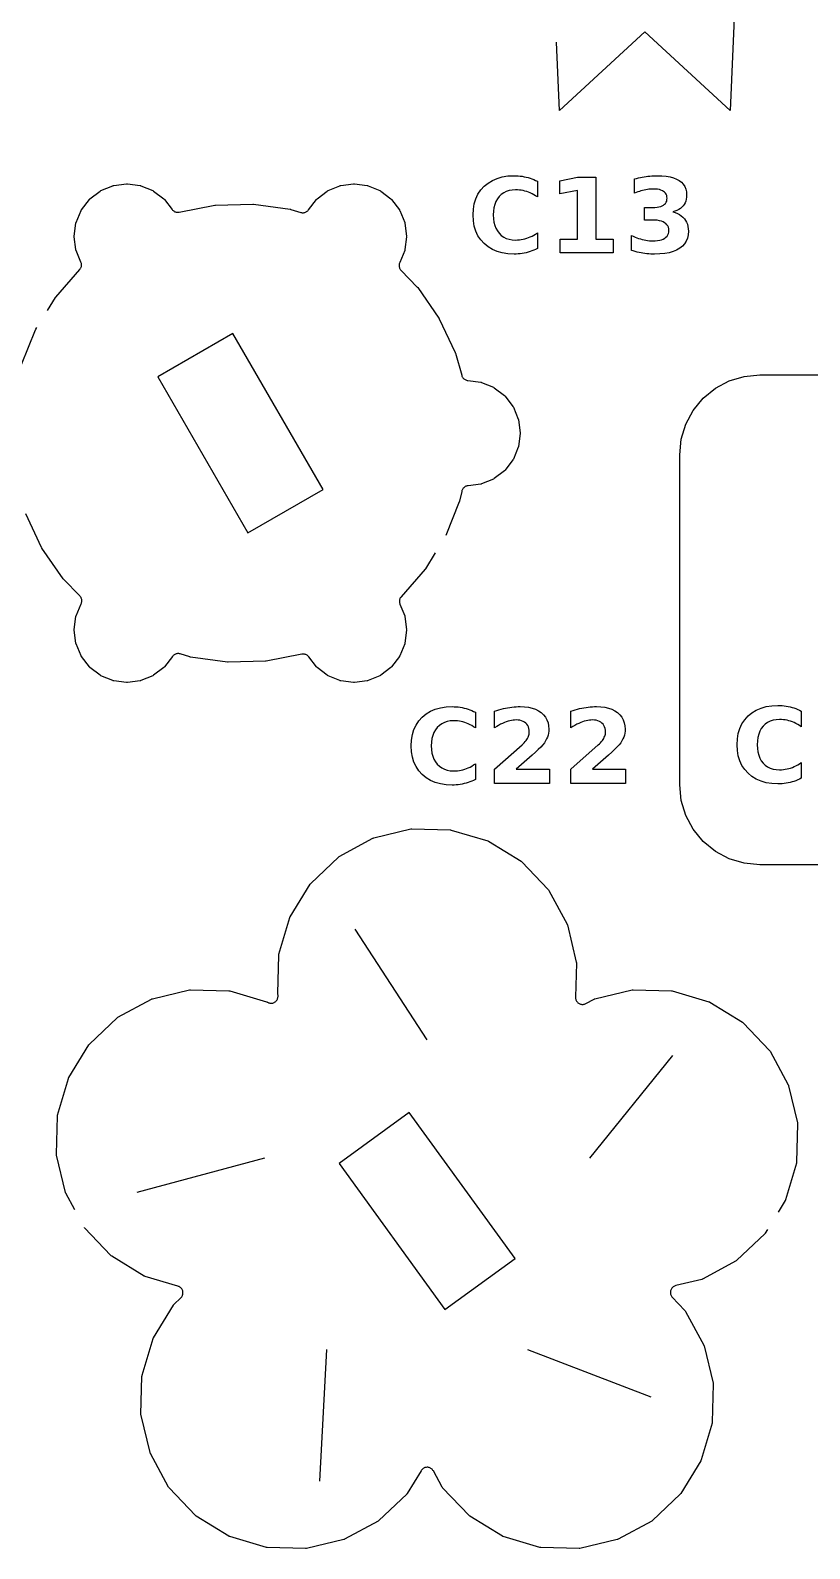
# Model space of a CAD drawing. Header units: millimetres. Extents: x 3 to 297, y 8 to 291.
# Drawn here: x 28.25 to 53.3, y 187.15 to 235.95 of the extents above; entities that cross this region are included whole.
import ezdxf

# ---------------------------------------------------------------- set-up
doc = ezdxf.new("R2010")
doc.units = ezdxf.units.MM
for name, color, linetype in [('CUT', 1, 'CONTINUOUS'), ('ENGRAVE', 5, 'CONTINUOUS'), ('SCORE', 7, 'CONTINUOUS')]:
    doc.layers.add(name, color=color, linetype=linetype)

msp = doc.modelspace()

# ---------------------------------------------------------------- linework, layer by layer
at = {"layer": 'CUT', "color": 1}
for points in [[(50.8529, 244.0595), (50.9005, 242.9005), (54.632, 242.7471), (52.102, 240), (54.632, 237.2529), (50.9005, 237.0995), (50.7471, 233.368), (48, 235.898), (45.2529, 233.368), (45.1625, 235.5679)], [(28.7984, 226.9468), (29.0516, 227.3586), (29.0576, 227.3676), (29.0644, 227.3761), (29.8336, 228.2593), (29.8488, 228.2786), (29.8609, 228.2978), (29.8711, 228.318), (29.8792, 228.3392), (29.885, 228.3611), (29.8887, 228.3835), (29.8901, 228.4061), (29.8892, 228.4288), (29.886, 228.4512), (29.8806, 228.4732), (29.8723, 228.4964), (29.7178, 228.8695), (29.7127, 228.8833), (29.7102, 228.8978), (29.6563, 229.3073), (29.655, 229.322), (29.6563, 229.3367), (29.7102, 229.7462), (29.7128, 229.7607), (29.7178, 229.7745), (29.8759, 230.1562), (29.8821, 230.1695), (29.8905, 230.1815), (30.142, 230.5093), (30.1515, 230.5206), (30.1627, 230.53), (30.4904, 230.7815), (30.5025, 230.7899), (30.5158, 230.7961), (30.8975, 230.9542), (30.9113, 230.9592), (30.9258, 230.9618), (31.3353, 231.0157), (31.35, 231.017), (31.3647, 231.0157), (31.7742, 230.9618), (31.7887, 230.9592), (31.8025, 230.9542), (32.1842, 230.7961), (32.1975, 230.7899), (32.2096, 230.7815), (32.5373, 230.53), (32.5486, 230.5205), (32.558, 230.5093), (32.8038, 230.1889), (32.8198, 230.1702), (32.8361, 230.1545), (32.854, 230.1405), (32.8731, 230.1284), (32.8934, 230.1183), (32.9146, 230.1102), (32.9365, 230.1044), (32.9589, 230.1008), (32.9815, 230.0994), (33.0042, 230.1004), (33.0285, 230.1039), (34.178, 230.3284), (34.1887, 230.33), (34.1995, 230.3308), (35.3954, 230.3638), (35.4063, 230.3636), (35.417, 230.3626), (36.6021, 230.1982), (36.6127, 230.1963), (36.6232, 230.1935), (36.9367, 230.0955), (36.9596, 230.0895), (36.9811, 230.0861), (37.0029, 230.0848), (37.0248, 230.0856), (37.0464, 230.0885), (37.0677, 230.0935), (37.0884, 230.1005), (37.1083, 230.1096), (37.1272, 230.1205), (37.145, 230.1332), (37.1614, 230.1475), (37.1764, 230.1634), (37.1876, 230.1778), (37.442, 230.5093), (37.4515, 230.5206), (37.4627, 230.53), (37.7904, 230.7815), (37.8025, 230.7899), (37.8158, 230.7961), (38.1975, 230.9542), (38.2113, 230.9592), (38.2258, 230.9618), (38.6353, 231.0157), (38.65, 231.017), (38.6647, 231.0157), (39.0742, 230.9618), (39.0887, 230.9592), (39.1025, 230.9542), (39.4842, 230.7961), (39.4975, 230.7899), (39.5096, 230.7815), (39.8373, 230.53), (39.8486, 230.5205), (39.858, 230.5093), (40.1095, 230.1815), (40.1179, 230.1695), (40.1241, 230.1561), (40.2822, 229.7745), (40.2873, 229.7607), (40.2898, 229.7462), (40.3437, 229.3366), (40.345, 229.322), (40.3437, 229.3073), (40.2898, 228.8978), (40.2872, 228.8833), (40.2822, 228.8694), (40.1241, 228.4878), (40.123, 228.4853), (40.1137, 228.4626), (40.1074, 228.4409), (40.1032, 228.4187), (40.1013, 228.3961), (40.1017, 228.3735), (40.1043, 228.351), (40.1092, 228.3289), (40.1163, 228.3074), (40.1255, 228.2868), (40.1368, 228.2671), (40.1499, 228.2487), (40.1661, 228.2303), (40.6855, 227.6964), (40.6927, 227.6883), (40.6993, 227.6797), (41.381, 226.6966), (41.3868, 226.6874), (41.3918, 226.6778), (41.9024, 225.5959), (41.9066, 225.5859), (41.91, 225.5756), (42.1126, 224.8589), (42.1205, 224.8356), (42.1299, 224.815), (42.1412, 224.7955), (42.1545, 224.7772), (42.1696, 224.7603), (42.1863, 224.745), (42.2044, 224.7315), (42.2238, 224.7198), (42.2443, 224.7102), (42.2657, 224.7027), (42.2876, 224.6973), (42.3119, 224.694), (42.3147, 224.6937), (42.7242, 224.6398), (42.7387, 224.6372), (42.7525, 224.6322), (43.1342, 224.4741), (43.1475, 224.4679), (43.1596, 224.4595), (43.4873, 224.208), (43.4986, 224.1985), (43.508, 224.1873), (43.7595, 223.8596), (43.7679, 223.8475), (43.7741, 223.8342), (43.9322, 223.4525), (43.9373, 223.4387), (43.9398, 223.4242), (43.9937, 223.0147), (43.995, 223), (43.9937, 222.9853), (43.9398, 222.5758), (43.9372, 222.5613), (43.9322, 222.5475), (43.7741, 222.1658), (43.7679, 222.1525), (43.7595, 222.1404), (43.508, 221.8127), (43.4985, 221.8014), (43.4873, 221.792), (43.1596, 221.5405), (43.1475, 221.5321), (43.1342, 221.5259), (42.7525, 221.3678), (42.7387, 221.3627), (42.7242, 221.3602), (42.3213, 221.3072), (42.2919, 221.3031), (42.2706, 221.2981), (42.25, 221.291), (42.2301, 221.282), (42.2112, 221.271), (42.1934, 221.2583), (42.177, 221.2439), (42.162, 221.228), (42.1487, 221.2107), (42.1371, 221.1922), (42.1273, 221.1727), (42.1195, 221.1523), (42.1132, 221.1295), (42.0414, 220.809), (42.0386, 220.7985), (42.0349, 220.7883), (41.5988, 219.7147)], [(27.9651, 225.2117), (28.4153, 226.3201), (28.4198, 226.33), (28.4251, 226.3394), (28.458, 226.393)], [(59.109, 209.125), (51.6963, 209.125), (51.1976, 209.1741), (50.7145, 209.3207), (50.2692, 209.5587), (49.8789, 209.8789), (49.5587, 210.2692), (49.3207, 210.7145), (49.1741, 211.1976), (49.125, 211.6963), (49.125, 222.3037), (49.1741, 222.8024), (49.3207, 223.2855), (49.5587, 223.7308), (49.8789, 224.1211), (50.2692, 224.4413), (50.7145, 224.6793), (51.1976, 224.8259), (51.6963, 224.875), (54.1633, 224.875)], [(41.2656, 219.1573), (40.9484, 218.6414), (40.9424, 218.6324), (40.9356, 218.6239), (40.1664, 217.7407), (40.1512, 217.7214), (40.1391, 217.7022), (40.1289, 217.682), (40.1208, 217.6608), (40.115, 217.6389), (40.1113, 217.6165), (40.1099, 217.5939), (40.1108, 217.5712), (40.114, 217.5488), (40.1194, 217.5268), (40.1277, 217.5036), (40.2822, 217.1305), (40.2873, 217.1167), (40.2898, 217.1022), (40.3437, 216.6927), (40.345, 216.678), (40.3437, 216.6633), (40.2898, 216.2538), (40.2872, 216.2393), (40.2822, 216.2255), (40.1241, 215.8438), (40.1179, 215.8305), (40.1095, 215.8185), (39.858, 215.4907), (39.8485, 215.4794), (39.8373, 215.47), (39.5096, 215.2185), (39.4975, 215.2101), (39.4842, 215.2039), (39.1025, 215.0458), (39.0887, 215.0408), (39.0742, 215.0382), (38.6647, 214.9843), (38.65, 214.983), (38.6353, 214.9843), (38.2258, 215.0382), (38.2113, 215.0408), (38.1975, 215.0458), (37.8158, 215.2039), (37.8025, 215.2101), (37.7904, 215.2185), (37.4627, 215.47), (37.4514, 215.4795), (37.442, 215.4907), (37.1962, 215.8111), (37.1802, 215.8298), (37.1639, 215.8455), (37.146, 215.8595), (37.1269, 215.8716), (37.1066, 215.8817), (37.0854, 215.8898), (37.0635, 215.8956), (37.0411, 215.8992), (37.0185, 215.9006), (36.9958, 215.8996), (36.9715, 215.8961), (35.822, 215.6716), (35.8113, 215.67), (35.8005, 215.6692), (34.6046, 215.6362), (34.5937, 215.6364), (34.583, 215.6374), (33.3979, 215.8018), (33.3873, 215.8037), (33.3768, 215.8065), (33.0633, 215.9045), (33.0404, 215.9105), (33.0189, 215.9139), (32.9971, 215.9152), (32.9752, 215.9144), (32.9536, 215.9115), (32.9323, 215.9065), (32.9116, 215.8995), (32.8917, 215.8904), (32.8728, 215.8795), (32.855, 215.8668), (32.8386, 215.8525), (32.8236, 215.8366), (32.8124, 215.8222), (32.558, 215.4907), (32.5485, 215.4794), (32.5373, 215.47), (32.2096, 215.2185), (32.1975, 215.2101), (32.1842, 215.2039), (31.8025, 215.0458), (31.7887, 215.0408), (31.7742, 215.0382), (31.3647, 214.9843), (31.35, 214.983), (31.3353, 214.9843), (30.9258, 215.0382), (30.9113, 215.0408), (30.8975, 215.0458), (30.5158, 215.2039), (30.5025, 215.2101), (30.4904, 215.2185), (30.1627, 215.47), (30.1514, 215.4795), (30.142, 215.4907), (29.8905, 215.8185), (29.8821, 215.8305), (29.8759, 215.8439), (29.7178, 216.2255), (29.7127, 216.2393), (29.7102, 216.2538), (29.6563, 216.6634), (29.655, 216.678), (29.6563, 216.6927), (29.7102, 217.1022), (29.7128, 217.1167), (29.7178, 217.1306), (29.8759, 217.5122), (29.877, 217.5147), (29.8863, 217.5374), (29.8926, 217.5591), (29.8968, 217.5813), (29.8987, 217.6039), (29.8983, 217.6265), (29.8957, 217.649), (29.8908, 217.6711), (29.8837, 217.6926), (29.8745, 217.7132), (29.8632, 217.7329), (29.8501, 217.7513), (29.8339, 217.7697), (29.3145, 218.3036), (29.3073, 218.3117), (29.3007, 218.3203), (28.619, 219.3034), (28.6132, 219.3126), (28.6082, 219.3222), (28.0976, 220.4041)], [(29.6742, 198.0378), (29.3862, 198.5684), (29.3797, 198.5816), (29.3756, 198.5958), (29.0883, 199.7924), (29.0855, 199.8069), (29.0853, 199.8216), (29.1175, 201.0519), (29.1185, 201.0666), (29.1221, 201.0808), (29.4716, 202.2609), (29.4764, 202.2748), (29.4836, 202.2876), (30.1266, 203.337), (30.1348, 203.3492), (30.145, 203.3598), (31.0378, 204.2069), (31.0489, 204.2166), (31.0615, 204.2242), (32.143, 204.8114), (32.1563, 204.8179), (32.1704, 204.8219), (33.3671, 205.1092), (33.3816, 205.112), (33.3963, 205.1123), (34.6265, 205.08), (34.6412, 205.079), (34.6555, 205.0755), (35.8355, 204.7259), (35.8494, 204.7211), (35.8623, 204.714), (35.8657, 204.7119), (35.8867, 204.7004), (35.907, 204.6918), (35.928, 204.6852), (35.9496, 204.6806), (35.9716, 204.6783), (35.9937, 204.678), (36.0156, 204.68), (36.0373, 204.6841), (36.0585, 204.6903), (36.079, 204.6985), (36.0986, 204.7087), (36.117, 204.7208), (36.1342, 204.7347), (36.15, 204.7501), (36.1642, 204.767), (36.1766, 204.7853), (36.1872, 204.8046), (36.1958, 204.8249), (36.2025, 204.846), (36.207, 204.8676), (36.2094, 204.8895), (36.2096, 204.9116), (36.2076, 204.9336), (36.2032, 204.9571), (36.2023, 204.961), (36.1994, 204.9755), (36.1992, 204.9902), (36.2314, 206.2204), (36.2324, 206.2351), (36.236, 206.2494), (36.5855, 207.4294), (36.5903, 207.4433), (36.5975, 207.4562), (37.2405, 208.5055), (37.2487, 208.5178), (37.2589, 208.5283), (38.1517, 209.3755), (38.1628, 209.3851), (38.1754, 209.3927), (39.2569, 209.9799), (39.2702, 209.9864), (39.2843, 209.9905), (40.481, 210.2777), (40.4955, 210.2806), (40.5102, 210.2808), (41.7404, 210.2486), (41.7551, 210.2476), (41.7694, 210.244), (42.9494, 209.8945), (42.9633, 209.8897), (42.9762, 209.8825), (44.0255, 209.2395), (44.0378, 209.2313), (44.0483, 209.2211), (44.8955, 208.3283), (44.9051, 208.3172), (44.9127, 208.3046), (45.4999, 207.2231), (45.5064, 207.2098), (45.5105, 207.1957), (45.7977, 205.999), (45.8006, 205.9845), (45.8008, 205.9698), (45.7721, 204.8722), (45.7726, 204.8479), (45.7754, 204.8256), (45.7804, 204.8038), (45.7875, 204.7825), (45.7967, 204.7621), (45.8079, 204.7426), (45.8209, 204.7244), (45.8357, 204.7076), (45.8522, 204.6923), (45.87, 204.6787), (45.8891, 204.667), (45.9093, 204.6573), (45.9304, 204.6496), (45.9521, 204.644), (45.9743, 204.6406), (45.9967, 204.6395), (46.0191, 204.6406), (46.0412, 204.6439), (46.063, 204.6494), (46.084, 204.6571), (46.1059, 204.6676), (46.3708, 204.8114), (46.3841, 204.8179), (46.3982, 204.8219), (47.5949, 205.1092), (47.6094, 205.112), (47.6241, 205.1123), (48.8543, 205.08), (48.869, 205.079), (48.8833, 205.0755), (50.0633, 204.7259), (50.0772, 204.7211), (50.0901, 204.714), (51.1394, 204.071), (51.1517, 204.0627), (51.1622, 204.0525), (52.0094, 203.1598), (52.019, 203.1487), (52.0266, 203.1361), (52.6138, 202.0545), (52.6203, 202.0413), (52.6244, 202.0271), (52.9117, 200.8304), (52.9145, 200.816), (52.9147, 200.8013), (52.8825, 199.571), (52.8815, 199.5563), (52.8779, 199.5421), (52.5284, 198.362), (52.5236, 198.3481), (52.5164, 198.3353), (52.2873, 197.9613)], [(51.9476, 197.407), (51.8734, 197.2859), (51.8652, 197.2737), (51.855, 197.2631), (50.9622, 196.416), (50.9511, 196.4063), (50.9385, 196.3987), (49.857, 195.8115), (49.8437, 195.805), (49.8296, 195.801), (48.9965, 195.601), (48.9732, 195.5942), (48.9525, 195.5857), (48.9326, 195.5753), (48.9139, 195.5629), (48.8966, 195.5487), (48.8807, 195.5329), (48.8665, 195.5156), (48.854, 195.4969), (48.8435, 195.4771), (48.8351, 195.4563), (48.8287, 195.4348), (48.8245, 195.4128), (48.8225, 195.3905), (48.8228, 195.3681), (48.8253, 195.3458), (48.8299, 195.3238), (48.8368, 195.3025), (48.8457, 195.2819), (48.8567, 195.2624), (48.8695, 195.244), (48.8853, 195.2255), (49.2921, 194.7969), (49.3018, 194.7858), (49.3093, 194.7732), (49.8966, 193.6916), (49.903, 193.6784), (49.9071, 193.6642), (50.1944, 192.4676), (50.1972, 192.4531), (50.1974, 192.4384), (50.1652, 191.2081), (50.1642, 191.1934), (50.1606, 191.1792), (49.8111, 189.9991), (49.8063, 189.9852), (49.7992, 189.9724), (49.1561, 188.923), (49.1479, 188.9108), (49.1377, 188.9002), (48.245, 188.0531), (48.2339, 188.0434), (48.2213, 188.0358), (47.1397, 187.4486), (47.1265, 187.4421), (47.1123, 187.4381), (45.9156, 187.1508), (45.9012, 187.148), (45.8865, 187.1477), (44.6562, 187.18), (44.6415, 187.181), (44.6272, 187.1845), (43.4472, 187.5341), (43.4333, 187.5389), (43.4204, 187.546), (42.3711, 188.189), (42.3589, 188.1973), (42.3483, 188.2075), (41.5012, 189.1002), (41.4915, 189.1113), (41.4839, 189.1239), (41.202, 189.6432), (41.1893, 189.664), (41.1758, 189.6819), (41.1606, 189.6983), (41.1438, 189.7132), (41.1256, 189.7263), (41.1062, 189.7375), (41.0858, 189.7468), (41.0645, 189.754), (41.0427, 189.759), (41.0204, 189.7618), (40.998, 189.7624), (40.9756, 189.7607), (40.9536, 189.7569), (40.932, 189.7508), (40.9111, 189.7426), (40.8911, 189.7324), (40.8723, 189.7203), (40.8547, 189.7063), (40.8387, 189.6907), (40.8242, 189.6736), (40.8105, 189.6535), (40.3629, 188.923), (40.3546, 188.9108), (40.3444, 188.9002), (39.4517, 188.0531), (39.4406, 188.0434), (39.428, 188.0358), (38.3464, 187.4486), (38.3332, 187.4421), (38.3191, 187.4381), (37.1224, 187.1508), (37.1079, 187.148), (37.0932, 187.1477), (35.8629, 187.18), (35.8482, 187.181), (35.834, 187.1845), (34.654, 187.5341), (34.64, 187.5389), (34.6272, 187.546), (33.5778, 188.189), (33.5656, 188.1973), (33.555, 188.2075), (32.7079, 189.1002), (32.6982, 189.1113), (32.6907, 189.1239), (32.1034, 190.2055), (32.097, 190.2187), (32.0929, 190.2329), (31.8056, 191.4296), (31.8028, 191.444), (31.8026, 191.4587), (31.8348, 192.689), (31.8358, 192.7037), (31.8394, 192.7179), (32.1889, 193.898), (32.1937, 193.9119), (32.2008, 193.9247), (32.8439, 194.9741), (32.8521, 194.9863), (32.8623, 194.9969), (33.0809, 195.2043), (33.0977, 195.2219), (33.1115, 195.2396), (33.1234, 195.2586), (33.1334, 195.2786), (33.1414, 195.2996), (33.1472, 195.3213), (33.1509, 195.3434), (33.1523, 195.3658), (33.1515, 195.3882), (33.1485, 195.4104), (33.1432, 195.4322), (33.1358, 195.4534), (33.1264, 195.4737), (33.115, 195.493), (33.1017, 195.511), (33.0866, 195.5277), (33.07, 195.5427), (33.052, 195.5561), (33.0328, 195.5676), (33.0124, 195.5771), (32.9895, 195.5851), (31.9367, 195.897), (31.9228, 195.9018), (31.9099, 195.9089), (30.8606, 196.5519), (30.8483, 196.5602), (30.8378, 196.5704), (29.9906, 197.4631), (29.9864, 197.4679)]]:
    msp.add_lwpolyline(points, dxfattribs=at)
for points in [[(37.6556, 221.1904), (34.7606, 226.2046), (32.3444, 224.8096), (35.2394, 219.7954), (37.6556, 221.1904)], [(43.8302, 196.4779), (40.4269, 201.1621), (38.1698, 199.5221), (41.5731, 194.8379), (43.8302, 196.4779)]]:
    msp.add_lwpolyline(points, close=True, dxfattribs=at)
at = {"layer": 'ENGRAVE', "color": 5}
for points in [[(44.4887, 228.9059), (44.4299, 228.8797), (44.3704, 228.856), (44.31, 228.8347), (44.2489, 228.8158), (44.1869, 228.7994), (44.124, 228.7855), (44.0603, 228.7741), (43.9956, 228.7652), (43.9301, 228.7589), (43.8636, 228.7551), (43.7962, 228.7538), (43.6009, 228.7633), (43.4195, 228.7916), (43.2522, 228.8387), (43.0989, 228.9047), (42.9596, 228.9895), (42.8343, 229.0932), (42.7259, 229.213), (42.6372, 229.3463), (42.5682, 229.493), (42.5189, 229.6531), (42.4894, 229.8266), (42.4795, 230.0136), (42.4894, 230.2011), (42.5189, 230.375), (42.5682, 230.5355), (42.6372, 230.6824), (42.7259, 230.8158), (42.8343, 230.9357), (42.9596, 231.0393), (43.0989, 231.1242), (43.2522, 231.1902), (43.4195, 231.2373), (43.6009, 231.2656), (43.7962, 231.275), (43.8636, 231.2737), (43.9301, 231.2699), (43.9956, 231.2636), (44.0603, 231.2548), (44.124, 231.2434), (44.1869, 231.2294), (44.2489, 231.213), (44.31, 231.1942), (44.3704, 231.1729), (44.4299, 231.1491), (44.4887, 231.123), (44.5466, 231.0943), (44.5466, 230.5914), (44.4887, 230.6293), (44.431, 230.6636), (44.3736, 230.6944), (44.3165, 230.7216), (44.2597, 230.7454), (44.2031, 230.7656), (44.1462, 230.7825), (44.0883, 230.7963), (44.0294, 230.8071), (43.9695, 230.8148), (43.9086, 230.8194), (43.8467, 230.8209), (43.7389, 230.8149), (43.6391, 230.797), (43.5472, 230.7672), (43.4633, 230.7254), (43.3874, 230.6717), (43.3194, 230.6061), (43.2607, 230.5299), (43.2127, 230.4447), (43.1753, 230.3505), (43.1486, 230.2473), (43.1326, 230.135), (43.1273, 230.0136), (43.1326, 229.8928), (43.1486, 229.7809), (43.1753, 229.6779), (43.2127, 229.5839), (43.2607, 229.4989), (43.3194, 229.4228), (43.3874, 229.3571), (43.4633, 229.3034), (43.5472, 229.2617), (43.6391, 229.2318), (43.7389, 229.2139), (43.8467, 229.208), (43.9086, 229.2095), (43.9695, 229.2141), (44.0294, 229.2218), (44.0883, 229.2325), (44.1462, 229.2464), (44.2031, 229.2633), (44.2597, 229.2835), (44.3165, 229.3072), (44.3736, 229.3345), (44.431, 229.3653), (44.4887, 229.3996), (44.5466, 229.4374), (44.5466, 228.9345), (44.4887, 228.9059)], [(45.8371, 230.8046), (45.2691, 230.6874), (45.2691, 231.1139), (45.8339, 231.2311), (46.4296, 231.2311), (46.4296, 229.234), (46.983, 229.234), (46.983, 228.801), (45.2837, 228.801), (45.2837, 229.234), (45.8371, 229.234), (45.8371, 230.8046)], [(49.0493, 230.0586), (49.1148, 230.0244), (49.1738, 229.985), (49.2262, 229.9405), (49.2721, 229.8907), (49.3111, 229.836), (49.343, 229.7765), (49.3679, 229.7123), (49.3856, 229.6433), (49.3963, 229.5696), (49.3998, 229.4912), (49.3921, 229.3755), (49.3691, 229.2695), (49.3307, 229.1732), (49.2769, 229.0864), (49.2077, 229.0093), (49.1231, 228.9418), (49.0238, 228.8844), (48.9105, 228.8374), (48.783, 228.8008), (48.6414, 228.7747), (48.4857, 228.7591), (48.3158, 228.7538), (48.2534, 228.7547), (48.191, 228.7572), (48.1285, 228.7614), (48.0659, 228.7672), (48.0033, 228.7748), (47.9407, 228.784), (47.8781, 228.7948), (47.8158, 228.8074), (47.7537, 228.8216), (47.6918, 228.8375), (47.6302, 228.8551), (47.5688, 228.8743), (47.5688, 229.3577), (47.6273, 229.3296), (47.6857, 229.3039), (47.7439, 229.2806), (47.8021, 229.2597), (47.86, 229.2412), (47.9179, 229.225), (47.9755, 229.2114), (48.0328, 229.2002), (48.0898, 229.1915), (48.1465, 229.1853), (48.2028, 229.1815), (48.2589, 229.1803), (48.3387, 229.1827), (48.412, 229.1899), (48.4788, 229.2018), (48.5392, 229.2186), (48.5931, 229.2402), (48.6405, 229.2665), (48.6811, 229.2974), (48.7142, 229.3324), (48.74, 229.3715), (48.7585, 229.4148), (48.7695, 229.4623), (48.7732, 229.5139), (48.7694, 229.567), (48.7581, 229.6157), (48.7392, 229.6598), (48.7128, 229.6995), (48.6788, 229.7347), (48.6373, 229.7654), (48.5884, 229.7915), (48.5323, 229.8129), (48.469, 229.8295), (48.3986, 229.8414), (48.3209, 229.8485), (48.2361, 229.8509), (47.9854, 229.8509), (47.9854, 230.2545), (48.2491, 230.2545), (48.3244, 230.2566), (48.3931, 230.2627), (48.455, 230.273), (48.5103, 230.2874), (48.5588, 230.3059), (48.6007, 230.3286), (48.636, 230.3554), (48.6649, 230.3865), (48.6873, 230.4219), (48.7034, 230.4617), (48.713, 230.5057), (48.7162, 230.554), (48.7131, 230.5989), (48.7038, 230.6402), (48.6882, 230.6781), (48.6663, 230.7124), (48.6382, 230.7432), (48.6039, 230.7705), (48.5639, 230.7938), (48.5188, 230.8129), (48.4684, 230.8278), (48.413, 230.8384), (48.3523, 230.8448), (48.2865, 230.8469), (48.236, 230.846), (48.1853, 230.8432), (48.1344, 230.8384), (48.0833, 230.8318), (48.032, 230.8232), (47.9806, 230.8128), (47.9291, 230.8005), (47.8777, 230.7864), (47.8263, 230.7705), (47.7751, 230.7527), (47.724, 230.7332), (47.6729, 230.7119), (47.6729, 231.1708), (47.7347, 231.1875), (47.7963, 231.2027), (47.8577, 231.2164), (47.9189, 231.2287), (47.9799, 231.2396), (48.0408, 231.249), (48.1014, 231.2569), (48.1616, 231.2634), (48.2214, 231.2685), (48.2809, 231.2721), (48.3401, 231.2743), (48.3988, 231.275), (48.5501, 231.2707), (48.6881, 231.2577), (48.8129, 231.2361), (48.9244, 231.2059), (49.0227, 231.1671), (49.1077, 231.1196), (49.1795, 231.0634), (49.2383, 230.9985), (49.2841, 230.9249), (49.3167, 230.8425), (49.3363, 230.7514), (49.3429, 230.6516), (49.3397, 230.5827), (49.3304, 230.5181), (49.3148, 230.4577), (49.2929, 230.4017), (49.2649, 230.35), (49.2306, 230.3025), (49.1901, 230.2595), (49.1438, 230.2209), (49.0914, 230.1868), (49.0331, 230.1571), (48.9688, 230.132), (48.8985, 230.1113), (48.9772, 230.0875), (49.0493, 230.0586)], [(52.9743, 211.8798), (52.9156, 211.8537), (52.8561, 211.8299), (52.7957, 211.8086), (52.7345, 211.7898), (52.6726, 211.7734), (52.6097, 211.7594), (52.546, 211.7481), (52.4813, 211.7392), (52.4158, 211.7329), (52.3493, 211.7291), (52.2819, 211.7278), (52.0866, 211.7372), (51.9052, 211.7655), (51.7379, 211.8126), (51.5846, 211.8786), (51.4453, 211.9635), (51.32, 212.0672), (51.2116, 212.187), (51.1229, 212.3202), (51.0539, 212.4669), (51.0046, 212.6271), (50.9751, 212.8006), (50.9652, 212.9876), (50.9751, 213.175), (51.0046, 213.349), (51.0539, 213.5094), (51.1229, 213.6563), (51.2116, 213.7897), (51.32, 213.9096), (51.4453, 214.0133), (51.5846, 214.0981), (51.7379, 214.1641), (51.9052, 214.2113), (52.0866, 214.2395), (52.2819, 214.249), (52.3493, 214.2477), (52.4158, 214.2439), (52.4813, 214.2376), (52.546, 214.2287), (52.6097, 214.2173), (52.6726, 214.2034), (52.7345, 214.187), (52.7957, 214.1681), (52.8561, 214.1468), (52.9156, 214.1231), (52.9743, 214.0969), (53.0323, 214.0683), (53.0323, 213.5654), (52.9743, 213.6032), (52.9167, 213.6375), (52.8593, 213.6683), (52.8022, 213.6956), (52.7454, 213.7193), (52.6888, 213.7395), (52.6319, 213.7564), (52.574, 213.7703), (52.5151, 213.781), (52.4552, 213.7887), (52.3943, 213.7933), (52.3324, 213.7949), (52.2246, 213.7889), (52.1248, 213.771), (52.0329, 213.7411), (51.949, 213.6994), (51.873, 213.6457), (51.805, 213.58), (51.7464, 213.5039), (51.6983, 213.4187), (51.661, 213.3245), (51.6343, 213.2212), (51.6183, 213.1089), (51.613, 212.9876), (51.6183, 212.8667), (51.6343, 212.7548), (51.661, 212.6519), (51.6983, 212.5579), (51.7464, 212.4728), (51.805, 212.3967), (51.873, 212.3311), (51.949, 212.2774), (52.0329, 212.2356), (52.1248, 212.2058), (52.2246, 212.1879), (52.3324, 212.1819), (52.3943, 212.1834), (52.4552, 212.188), (52.5151, 212.1957), (52.574, 212.2065), (52.6319, 212.2203), (52.6888, 212.2372), (52.7454, 212.2574), (52.8022, 212.2812), (52.8593, 212.3084), (52.9167, 212.3392), (52.9743, 212.3736), (53.0323, 212.4114), (53.0323, 211.9085), (52.9743, 211.8798)], [(42.4975, 211.8412), (42.4387, 211.8151), (42.3792, 211.7913), (42.3188, 211.77), (42.2577, 211.7512), (42.1957, 211.7348), (42.1328, 211.7208), (42.0691, 211.7095), (42.0044, 211.7006), (41.9389, 211.6943), (41.8724, 211.6905), (41.8051, 211.6892), (41.6097, 211.6986), (41.4284, 211.7269), (41.261, 211.774), (41.1077, 211.84), (40.9684, 211.9249), (40.8431, 212.0286), (40.7347, 212.1484), (40.646, 212.2816), (40.577, 212.4283), (40.5278, 212.5884), (40.4982, 212.762), (40.4883, 212.949), (40.4982, 213.1364), (40.5278, 213.3104), (40.577, 213.4708), (40.646, 213.6177), (40.7347, 213.7511), (40.8431, 213.871), (40.9684, 213.9747), (41.1077, 214.0595), (41.261, 214.1255), (41.4284, 214.1726), (41.6097, 214.2009), (41.8051, 214.2104), (41.8724, 214.2091), (41.9389, 214.2053), (42.0044, 214.199), (42.0691, 214.1901), (42.1328, 214.1787), (42.1957, 214.1648), (42.2577, 214.1484), (42.3188, 214.1295), (42.3792, 214.1082), (42.4387, 214.0845), (42.4975, 214.0583), (42.5554, 214.0297), (42.5554, 213.5268), (42.4975, 213.5646), (42.4398, 213.5989), (42.3825, 213.6297), (42.3253, 213.657), (42.2685, 213.6807), (42.212, 213.7009), (42.155, 213.7178), (42.0971, 213.7317), (42.0382, 213.7424), (41.9783, 213.7501), (41.9174, 213.7547), (41.8555, 213.7563), (41.7477, 213.7503), (41.6479, 213.7324), (41.556, 213.7025), (41.4721, 213.6608), (41.3962, 213.6071), (41.3282, 213.5414), (41.2695, 213.4653), (41.2215, 213.3801), (41.1841, 213.2859), (41.1575, 213.1826), (41.1414, 213.0703), (41.1361, 212.949), (41.1414, 212.8281), (41.1575, 212.7162), (41.1841, 212.6133), (41.2215, 212.5193), (41.2695, 212.4342), (41.3282, 212.3581), (41.3962, 212.2925), (41.4721, 212.2388), (41.556, 212.197), (41.6479, 212.1672), (41.7477, 212.1493), (41.8555, 212.1433), (41.9174, 212.1448), (41.9783, 212.1494), (42.0382, 212.1571), (42.0971, 212.1679), (42.155, 212.1817), (42.212, 212.1986), (42.2685, 212.2188), (42.3253, 212.2426), (42.3825, 212.2698), (42.4398, 212.3006), (42.4975, 212.3349), (42.5554, 212.3728), (42.5554, 211.8699), (42.4975, 211.8412)], [(44.9316, 211.7364), (43.1656, 211.7364), (43.1656, 212.197), (44.0526, 212.9799), (44.0905, 213.0156), (44.125, 213.051), (44.156, 213.0861), (44.1836, 213.1209), (44.2077, 213.1555), (44.2284, 213.1898), (44.2458, 213.2243), (44.2601, 213.2591), (44.2712, 213.2944), (44.2791, 213.3302), (44.2838, 213.3664), (44.2854, 213.4031), (44.2822, 213.4582), (44.2726, 213.5096), (44.2567, 213.5573), (44.2344, 213.6013), (44.2057, 213.6416), (44.1707, 213.6781), (44.1303, 213.71), (44.0857, 213.736), (44.037, 213.7563), (43.984, 213.7707), (43.9268, 213.7794), (43.8655, 213.7823), (43.8159, 213.7806), (43.7647, 213.7753), (43.7121, 213.7666), (43.6579, 213.7544), (43.6021, 213.7388), (43.5448, 213.7196), (43.4861, 213.6971), (43.426, 213.6711), (43.3646, 213.6417), (43.3018, 213.609), (43.2376, 213.5728), (43.1721, 213.5333), (43.1721, 214.0671), (43.2425, 214.0895), (43.3126, 214.1101), (43.3825, 214.1288), (43.4521, 214.1456), (43.5214, 214.1606), (43.5904, 214.1737), (43.6591, 214.1849), (43.7273, 214.1941), (43.7951, 214.2012), (43.8624, 214.2063), (43.9293, 214.2093), (43.9957, 214.2104), (44.1357, 214.205), (44.2649, 214.189), (44.3833, 214.1623), (44.4908, 214.125), (44.5876, 214.077), (44.6736, 214.0183), (44.7474, 213.9501), (44.8079, 213.8734), (44.8549, 213.7884), (44.8884, 213.6949), (44.9086, 213.5931), (44.9153, 213.4828), (44.9124, 213.4174), (44.9039, 213.3534), (44.8896, 213.291), (44.8697, 213.23), (44.8441, 213.1705), (44.8127, 213.1125), (44.7723, 213.0521), (44.7192, 212.9851), (44.6536, 212.9117), (44.5755, 212.8319), (44.4847, 212.7455), (44.3814, 212.6527), (43.8622, 212.197), (44.9316, 212.197), (44.9316, 211.7364)], [(47.3842, 211.7364), (45.6183, 211.7364), (45.6183, 212.197), (46.5053, 212.9799), (46.5432, 213.0156), (46.5777, 213.051), (46.6087, 213.0861), (46.6363, 213.1209), (46.6604, 213.1555), (46.6811, 213.1898), (46.6985, 213.2243), (46.7127, 213.2591), (46.7238, 213.2944), (46.7317, 213.3302), (46.7365, 213.3664), (46.7381, 213.4031), (46.7349, 213.4582), (46.7253, 213.5096), (46.7094, 213.5573), (46.6871, 213.6013), (46.6584, 213.6416), (46.6233, 213.6781), (46.583, 213.71), (46.5384, 213.736), (46.4897, 213.7563), (46.4367, 213.7707), (46.3795, 213.7794), (46.3181, 213.7823), (46.2685, 213.7806), (46.2174, 213.7753), (46.1647, 213.7666), (46.1105, 213.7544), (46.0548, 213.7388), (45.9975, 213.7196), (45.9388, 213.6971), (45.8787, 213.6711), (45.8172, 213.6417), (45.7545, 213.609), (45.6903, 213.5728), (45.6248, 213.5333), (45.6248, 214.0671), (45.6952, 214.0895), (45.7653, 214.1101), (45.8352, 214.1288), (45.9047, 214.1456), (45.974, 214.1606), (46.0431, 214.1737), (46.1118, 214.1849), (46.18, 214.1941), (46.2478, 214.2012), (46.3151, 214.2063), (46.3819, 214.2093), (46.4484, 214.2104), (46.5883, 214.205), (46.7175, 214.189), (46.8359, 214.1623), (46.9435, 214.125), (47.0403, 214.077), (47.1262, 214.0183), (47.2001, 213.9501), (47.2605, 213.8734), (47.3075, 213.7884), (47.3411, 213.6949), (47.3612, 213.5931), (47.3679, 213.4828), (47.3651, 213.4174), (47.3566, 213.3534), (47.3423, 213.291), (47.3224, 213.23), (47.2967, 213.1705), (47.2654, 213.1125), (47.2249, 213.0521), (47.1719, 212.9851), (47.1063, 212.9117), (47.0281, 212.8319), (46.9374, 212.7455), (46.8341, 212.6527), (46.3149, 212.197), (47.3842, 212.197), (47.3842, 211.7364)]]:
    msp.add_lwpolyline(points, close=True, dxfattribs=at)
at = {"layer": 'SCORE', "color": 7}
for points in [[(41, 203.5), (38.6868, 207.0593)], [(46.2308, 199.6996), (48.9011, 202.9995)], [(35.7692, 199.6996), (31.6692, 198.5995)], [(37.7672, 193.5504), (37.5465, 189.3112)], [(44.2328, 193.5504), (48.1964, 192.0305)]]:
    msp.add_lwpolyline(points, dxfattribs=at)

doc.saveas('drawing.dxf')
